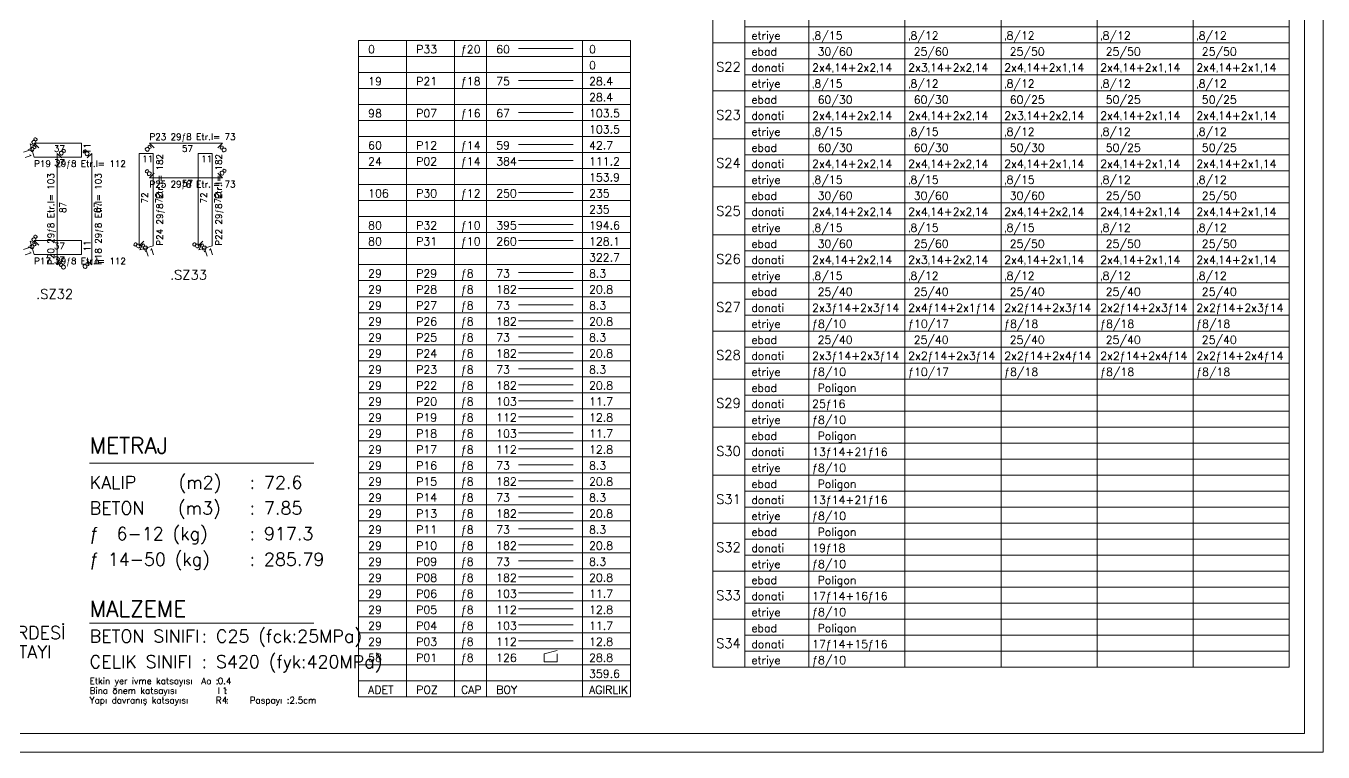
# Model space of a CAD drawing. Header units: inches. Extents: x -0.906 to -0.244, y 2.278 to 2.893.
# Drawn here: x -0.6494 to -0.2442, y 2.2782 to 2.505 of the extents above; entities that cross this region are included whole.
import ezdxf

# ---------------------------------------------------------------- set-up
doc = ezdxf.new("R2010")
doc.units = ezdxf.units.IN
doc.header["$MEASUREMENT"] = 0
for name, color, linetype, lineweight in [('DONATI', 84, 'Continuous', 0), ('PENC2', 1, 'Continuous', 0), ('PENC3', 5, 'Continuous', 0), ('PENC4', 84, 'Continuous', 0)]:
    doc.layers.add(name, color=color, linetype=linetype, lineweight=lineweight)
doc.styles.add('RomanSTA', font='RomanSTA')

msp = doc.modelspace()

# ---------------------------------------------------------------- linework, layer by layer
at = {"layer": 'DONATI', "linetype": 'Continuous'}
for p, q in [((-0.6481, 2.46816), (-0.64633, 2.46726)), ((-0.6481, 2.46816), (-0.6468, 2.46396)), ((-0.632, 2.46836), (-0.6468, 2.46836)), ((-0.6468, 2.46836), (-0.64538, 2.46696)), ((-0.632, 2.46396), (-0.632, 2.46836)), ((-0.588, 2.46836), (-0.6108, 2.46836)), ((-0.6108, 2.46836), (-0.60938, 2.46696)), ((-0.588, 2.46836), (-0.58941, 2.46696)), ((-0.6468, 2.46396), (-0.632, 2.46396)), ((-0.6396, 2.46516), (-0.63818, 2.46376)), ((-0.6396, 2.46516), (-0.6396, 2.43036)), ((-0.6288, 2.46516), (-0.63021, 2.46376)), ((-0.6288, 2.43036), (-0.6288, 2.46516)), ((-0.6096, 2.46516), (-0.614, 2.46516)), ((-0.614, 2.46516), (-0.614, 2.43636)), ((-0.6096, 2.43636), (-0.6096, 2.46516)), ((-0.5912, 2.46516), (-0.5956, 2.46516)), ((-0.5956, 2.46516), (-0.5956, 2.43636)), ((-0.5912, 2.43636), (-0.5912, 2.46516)), ((-0.6108, 2.45756), (-0.60938, 2.45896)), ((-0.6108, 2.45756), (-0.588, 2.45756)), ((-0.588, 2.45756), (-0.58941, 2.45896)), ((-0.6481, 2.43776), (-0.64633, 2.43686)), ((-0.6481, 2.43776), (-0.6468, 2.43356)), ((-0.632, 2.43796), (-0.6468, 2.43796)), ((-0.6468, 2.43796), (-0.64538, 2.43656)), ((-0.632, 2.43356), (-0.632, 2.43796)), ((-0.614, 2.43636), (-0.61258, 2.43776)), ((-0.6138, 2.43506), (-0.61287, 2.43686)), ((-0.6138, 2.43506), (-0.6096, 2.43636)), ((-0.5956, 2.43636), (-0.59418, 2.43776)), ((-0.5954, 2.43506), (-0.59447, 2.43686)), ((-0.5954, 2.43506), (-0.5912, 2.43636)), ((-0.6468, 2.43356), (-0.632, 2.43356)), ((-0.6396, 2.43036), (-0.63818, 2.43176)), ((-0.6288, 2.43036), (-0.63021, 2.43176))]:
    msp.add_line(p, q, dxfattribs=at)
at = {"layer": 'PENC2', "linetype": 'Continuous'}
for p, q in [((-0.4248, 2.50471), (-0.2548, 2.50471)), ((-0.49549, 2.49794), (-0.47849, 2.49794)), ((-0.4248, 2.49471), (-0.2548, 2.49471)), ((-0.49549, 2.48794), (-0.47849, 2.48794)), ((-0.4248, 2.48971), (-0.2548, 2.48971)), ((-0.4248, 2.47971), (-0.2548, 2.47971)), ((-0.49549, 2.47794), (-0.47849, 2.47794)), ((-0.4248, 2.47471), (-0.2548, 2.47471)), ((-0.49549, 2.46794), (-0.47849, 2.46794)), ((-0.4248, 2.46471), (-0.2548, 2.46471)), ((-0.49549, 2.46294), (-0.47849, 2.46294)), ((-0.4248, 2.45971), (-0.2548, 2.45971)), ((-0.49549, 2.45294), (-0.47849, 2.45294)), ((-0.4248, 2.44971), (-0.2548, 2.44971)), ((-0.4248, 2.44471), (-0.2548, 2.44471)), ((-0.49549, 2.44294), (-0.47849, 2.44294)), ((-0.49549, 2.43794), (-0.47849, 2.43794)), ((-0.4248, 2.43471), (-0.2548, 2.43471)), ((-0.49549, 2.42794), (-0.47849, 2.42794)), ((-0.4248, 2.42971), (-0.2548, 2.42971)), ((-0.49549, 2.42294), (-0.47849, 2.42294)), ((-0.4248, 2.41971), (-0.2548, 2.41971)), ((-0.49549, 2.41794), (-0.47849, 2.41794)), ((-0.49549, 2.41294), (-0.47849, 2.41294)), ((-0.4248, 2.41471), (-0.2548, 2.41471)), ((-0.49549, 2.40794), (-0.47849, 2.40794)), ((-0.49549, 2.40294), (-0.47849, 2.40294)), ((-0.4248, 2.40471), (-0.2548, 2.40471)), ((-0.4248, 2.39971), (-0.2548, 2.39971)), ((-0.49549, 2.39794), (-0.47849, 2.39794)), ((-0.49549, 2.39294), (-0.47849, 2.39294)), ((-0.49549, 2.38794), (-0.47849, 2.38794)), ((-0.4248, 2.38971), (-0.2548, 2.38971)), ((-0.49549, 2.38294), (-0.47849, 2.38294)), ((-0.4248, 2.38471), (-0.2548, 2.38471)), ((-0.49549, 2.37794), (-0.47849, 2.37794)), ((-0.4248, 2.37471), (-0.2548, 2.37471)), ((-0.49549, 2.37294), (-0.47849, 2.37294)), ((-0.49549, 2.36794), (-0.47849, 2.36794)), ((-0.4248, 2.36971), (-0.2548, 2.36971)), ((-0.49549, 2.36294), (-0.47849, 2.36294)), ((-0.4248, 2.35971), (-0.2548, 2.35971)), ((-0.49549, 2.35794), (-0.47849, 2.35794)), ((-0.4248, 2.35471), (-0.2548, 2.35471)), ((-0.49549, 2.35294), (-0.47849, 2.35294)), ((-0.49549, 2.34794), (-0.47849, 2.34794)), ((-0.49549, 2.34294), (-0.47849, 2.34294)), ((-0.4248, 2.34471), (-0.2548, 2.34471)), ((-0.49549, 2.33794), (-0.47849, 2.33794)), ((-0.4248, 2.33971), (-0.2548, 2.33971)), ((-0.49549, 2.33294), (-0.47849, 2.33294)), ((-0.49549, 2.32794), (-0.47849, 2.32794)), ((-0.4248, 2.32971), (-0.2548, 2.32971)), ((-0.49549, 2.32294), (-0.47849, 2.32294)), ((-0.4248, 2.32471), (-0.2548, 2.32471)), ((-0.49549, 2.31794), (-0.47849, 2.31794)), ((-0.4248, 2.31471), (-0.2548, 2.31471)), ((-0.49549, 2.31294), (-0.47849, 2.31294)), ((-0.48749, 2.30894), (-0.48349, 2.30994)), ((-0.4248, 2.30971), (-0.2548, 2.30971)), ((-0.48749, 2.30894), (-0.48749, 2.30644)), ((-0.48749, 2.30644), (-0.48349, 2.30644)), ((-0.48349, 2.30894), (-0.48349, 2.30644))]:
    msp.add_line(p, q, dxfattribs=at)
at = {"layer": 'PENC3', "linetype": 'Continuous'}
for p, q in [((-0.54549, 2.50044), (-0.46049, 2.50044)), ((-0.54549, 2.29544), (-0.54549, 2.50044)), ((-0.53049, 2.29544), (-0.53049, 2.50044)), ((-0.51549, 2.29544), (-0.51549, 2.50044)), ((-0.50549, 2.29544), (-0.50549, 2.50044)), ((-0.47549, 2.29544), (-0.47549, 2.50044)), ((-0.46049, 2.29544), (-0.46049, 2.50044)), ((-0.54549, 2.49544), (-0.46049, 2.49544)), ((-0.54549, 2.49044), (-0.46049, 2.49044)), ((-0.54549, 2.48544), (-0.46049, 2.48544)), ((-0.54549, 2.48044), (-0.46049, 2.48044)), ((-0.54549, 2.47544), (-0.46049, 2.47544)), ((-0.54549, 2.47044), (-0.46049, 2.47044)), ((-0.54549, 2.46544), (-0.46049, 2.46544)), ((-0.54549, 2.46044), (-0.46049, 2.46044)), ((-0.54549, 2.45544), (-0.46049, 2.45544)), ((-0.54549, 2.45044), (-0.46049, 2.45044)), ((-0.54549, 2.44544), (-0.46049, 2.44544)), ((-0.54549, 2.44044), (-0.46049, 2.44044)), ((-0.54549, 2.43544), (-0.46049, 2.43544)), ((-0.54549, 2.43044), (-0.46049, 2.43044)), ((-0.54549, 2.42544), (-0.46049, 2.42544)), ((-0.54549, 2.42044), (-0.46049, 2.42044)), ((-0.54549, 2.41544), (-0.46049, 2.41544)), ((-0.54549, 2.41044), (-0.46049, 2.41044)), ((-0.54549, 2.40544), (-0.46049, 2.40544)), ((-0.54549, 2.40044), (-0.46049, 2.40044)), ((-0.54549, 2.39544), (-0.46049, 2.39544)), ((-0.54549, 2.39044), (-0.46049, 2.39044)), ((-0.54549, 2.38544), (-0.46049, 2.38544)), ((-0.54549, 2.38044), (-0.46049, 2.38044)), ((-0.54549, 2.37544), (-0.46049, 2.37544)), ((-0.54549, 2.37044), (-0.46049, 2.37044)), ((-0.62949, 2.36844), (-0.55949, 2.36844)), ((-0.54549, 2.36544), (-0.46049, 2.36544)), ((-0.54549, 2.36044), (-0.46049, 2.36044)), ((-0.54549, 2.35544), (-0.46049, 2.35544)), ((-0.54549, 2.35044), (-0.46049, 2.35044)), ((-0.54549, 2.34544), (-0.46049, 2.34544)), ((-0.54549, 2.34044), (-0.46049, 2.34044)), ((-0.54549, 2.33544), (-0.46049, 2.33544)), ((-0.54549, 2.33044), (-0.46049, 2.33044)), ((-0.54549, 2.32544), (-0.46049, 2.32544)), ((-0.62949, 2.31844), (-0.55949, 2.31844)), ((-0.54549, 2.32044), (-0.46049, 2.32044)), ((-0.54549, 2.31544), (-0.46049, 2.31544)), ((-0.54549, 2.31044), (-0.46049, 2.31044)), ((-0.54549, 2.30544), (-0.46049, 2.30544)), ((-0.54549, 2.30044), (-0.46049, 2.30044)), ((-0.54549, 2.29544), (-0.46049, 2.29544))]:
    msp.add_line(p, q, dxfattribs=at)
at = {"layer": 'PENC3'}
for points in [[(-0.87884, 2.84937), (-0.87884, 2.27825), (-0.24421, 2.27825), (-0.24421, 2.84937)], [(-0.87306, 2.84359), (-0.87306, 2.28403), (-0.24999, 2.28403), (-0.24999, 2.84359)]]:
    msp.add_lwpolyline(points, close=True, dxfattribs=at)
at = {"layer": 'PENC4', "linetype": 'Continuous'}
for p, q in [((-0.4348, 2.82471), (-0.4348, 2.30471)), ((-0.4048, 2.82471), (-0.4048, 2.30471)), ((-0.3748, 2.82471), (-0.3748, 2.30471)), ((-0.3448, 2.82471), (-0.3448, 2.30471)), ((-0.3148, 2.82471), (-0.3148, 2.30471)), ((-0.2848, 2.82471), (-0.2848, 2.30471)), ((-0.2548, 2.82471), (-0.2548, 2.30471)), ((-0.4248, 2.81471), (-0.4248, 2.30471)), ((-0.4348, 2.49971), (-0.2548, 2.49971)), ((-0.4348, 2.48471), (-0.2548, 2.48471)), ((-0.4348, 2.46971), (-0.2548, 2.46971)), ((-0.4348, 2.45471), (-0.2548, 2.45471)), ((-0.4348, 2.43971), (-0.2548, 2.43971)), ((-0.4348, 2.42471), (-0.2548, 2.42471)), ((-0.4348, 2.40971), (-0.2548, 2.40971)), ((-0.4348, 2.39471), (-0.2548, 2.39471)), ((-0.4348, 2.37971), (-0.2548, 2.37971)), ((-0.4348, 2.36471), (-0.2548, 2.36471)), ((-0.4348, 2.34971), (-0.2548, 2.34971)), ((-0.4348, 2.33471), (-0.2548, 2.33471)), ((-0.4348, 2.31971), (-0.2548, 2.31971)), ((-0.4348, 2.30471), (-0.2548, 2.30471))]:
    msp.add_line(p, q, dxfattribs=at)

# ---------------------------------------------------------------- texts
at = {"layer": 'PENC2', "style": 'RomanSTA'}
for s, height, p in [('etriye', 0.0025, (-0.4228, 2.50071)), ('ebad', 0.0025, (-0.4228, 2.49571)), ('donati', 0.0025, (-0.4228, 2.49071)), ('etriye', 0.0025, (-0.4228, 2.48571)), ('ebad', 0.0025, (-0.4228, 2.48071)), ('donati', 0.0025, (-0.4228, 2.47571)), ('etriye', 0.0025, (-0.4228, 2.47071)), ('ebad', 0.0025, (-0.4228, 2.46571)), ('37', 0.002, (-0.64065, 2.46126)), ('donati', 0.0025, (-0.4228, 2.46071)), ('57', 0.002, (-0.60065, 2.45486)), ('etriye', 0.0025, (-0.4228, 2.45571)), ('ebad', 0.0025, (-0.4228, 2.45071)), ('donati', 0.0025, (-0.4228, 2.44571)), ('etriye', 0.0025, (-0.4228, 2.44071)), ('ebad', 0.0025, (-0.4228, 2.43571)), ('37', 0.002, (-0.64065, 2.43086)), ('donati', 0.0025, (-0.4228, 2.43071)), ('etriye', 0.0025, (-0.4228, 2.42571)), ('ebad', 0.0025, (-0.4228, 2.42071)), ('donati', 0.0025, (-0.4228, 2.41571)), ('etriye', 0.0025, (-0.4228, 2.41071)), ('ebad', 0.0025, (-0.4228, 2.40571)), ('donati', 0.0025, (-0.4228, 2.40071)), ('etriye', 0.0025, (-0.4228, 2.39571)), ('ebad', 0.0025, (-0.4228, 2.39071)), ('donati', 0.0025, (-0.4228, 2.38571)), ('etriye', 0.0025, (-0.4228, 2.38071)), ('ebad', 0.0025, (-0.4228, 2.37571)), ('donati', 0.0025, (-0.4228, 2.37071)), ('etriye', 0.0025, (-0.4228, 2.36571)), ('ebad', 0.0025, (-0.4228, 2.36071)), ('donati', 0.0025, (-0.4228, 2.35571)), ('etriye', 0.0025, (-0.4228, 2.35071)), ('ebad', 0.0025, (-0.4228, 2.34571)), ('donati', 0.0025, (-0.4228, 2.34071)), ('etriye', 0.0025, (-0.4228, 2.33571)), ('ebad', 0.0025, (-0.4228, 2.33071)), ('donati', 0.0025, (-0.4228, 2.32571)), ('etriye', 0.0025, (-0.4228, 2.32071)), ('ebad', 0.0025, (-0.4228, 2.31571)), ('donati', 0.0025, (-0.4228, 2.31071)), ('etriye', 0.0025, (-0.4228, 2.30571))]:
    msp.add_text(s, height=height, dxfattribs=at).set_placement(p)
for s, rotation, p in [('8', 315.0043, (-0.64849, 2.46666)), ('8', 332.1944, (-0.64791, 2.46856)), ('37', 0.0049, (-0.64065, 2.46566)), ('11', 90.0012, (-0.62927, 2.46496)), ('8', 315.0043, (-0.61249, 2.46666)), ('57', 0.0049, (-0.60065, 2.46566)), ('11', 287.1938, (-0.65042, 2.46646)), ('8', 315.0043, (-0.63932, 2.46546)), ('8', 45.0006, (-0.6305, 2.46406)), ('11', 0.0049, (-0.61305, 2.46246)), ('11', 0.0049, (-0.59465, 2.46246)), ('8', 45.0006, (-0.58772, 2.46526)), ('8', 45.0006, (-0.61108, 2.45786)), ('8', 315.0043, (-0.58913, 2.45926)), ('72', 90.0012, (-0.61127, 2.44956)), ('72', 90.0012, (-0.60687, 2.44956)), ('72', 90.0012, (-0.59287, 2.44956)), ('72', 90.0012, (-0.58847, 2.44956)), ('87', 90.0012, (-0.63687, 2.44656)), ('87', 90.0012, (-0.62607, 2.44656)), ('8', 332.1944, (-0.64791, 2.43816)), ('11', 287.1938, (-0.65042, 2.43606)), ('8', 315.0043, (-0.64849, 2.43626)), ('37', 0.0049, (-0.64065, 2.43526)), ('11', 90.0012, (-0.62927, 2.43456)), ('8', 62.192, (-0.61416, 2.43526)), ('8', 45.0006, (-0.6123, 2.43466)), ('11', 17.1914, (-0.61209, 2.43276)), ('8', 62.192, (-0.59576, 2.43526)), ('8', 45.0006, (-0.5939, 2.43466)), ('11', 17.1914, (-0.59369, 2.43276)), ('8', 315.0043, (-0.63191, 2.43006)), ('8', 45.0006, (-0.6379, 2.42866))]:
    msp.add_text(s, height=0.002, rotation=rotation, dxfattribs=at).set_placement(p)
at = {"layer": 'PENC3', "style": 'RomanSTA'}
for s, height, p in [('‚8/15', 0.0025, (-0.4038, 2.50071)), ('‚8/12', 0.0025, (-0.3738, 2.50071)), ('‚8/12', 0.0025, (-0.3438, 2.50071)), ('‚8/12', 0.0025, (-0.3138, 2.50071)), ('‚8/12', 0.0025, (-0.2838, 2.50071)), ('0', 0.0025, (-0.54249, 2.49644)), ('P33', 0.0025, (-0.52749, 2.49644)), ('ƒ20', 0.0025, (-0.51349, 2.49644)), ('60', 0.0025, (-0.50249, 2.49644)), ('0', 0.0025, (-0.47349, 2.49644)), (' 30/60', 0.0025, (-0.4038, 2.49571)), (' 25/60', 0.0025, (-0.3738, 2.49571)), (' 25/50', 0.0025, (-0.3438, 2.49571)), (' 25/50', 0.0025, (-0.3138, 2.49571)), (' 25/50', 0.0025, (-0.2838, 2.49571)), ('0', 0.0025, (-0.47349, 2.49144)), ('2x4‚14+2x2‚14', 0.0025, (-0.4038, 2.49071)), ('2x3‚14+2x2‚14', 0.0025, (-0.3738, 2.49071)), ('2x4‚14+2x1‚14', 0.0025, (-0.3438, 2.49071)), ('2x4‚14+2x1‚14', 0.0025, (-0.3138, 2.49071)), ('2x4‚14+2x1‚14', 0.0025, (-0.2838, 2.49071)), ('19', 0.0025, (-0.54249, 2.48644)), ('P21', 0.0025, (-0.52749, 2.48644)), ('ƒ18', 0.0025, (-0.51349, 2.48644)), ('75', 0.0025, (-0.50249, 2.48644)), ('28.4', 0.0025, (-0.47349, 2.48644)), ('‚8/15', 0.0025, (-0.4038, 2.48571)), ('‚8/12', 0.0025, (-0.3738, 2.48571)), ('‚8/12', 0.0025, (-0.3438, 2.48571)), ('‚8/12', 0.0025, (-0.3138, 2.48571)), ('‚8/12', 0.0025, (-0.2838, 2.48571)), ('28.4', 0.0025, (-0.47349, 2.48144)), (' 60/30', 0.0025, (-0.4038, 2.48071)), (' 60/30', 0.0025, (-0.3738, 2.48071)), (' 60/25', 0.0025, (-0.3438, 2.48071)), (' 50/25', 0.0025, (-0.3138, 2.48071)), (' 50/25', 0.0025, (-0.2838, 2.48071)), ('98', 0.0025, (-0.54249, 2.47644)), ('P07', 0.0025, (-0.52749, 2.47644)), ('ƒ16', 0.0025, (-0.51349, 2.47644)), ('67', 0.0025, (-0.50249, 2.47644)), ('103.5', 0.0025, (-0.47349, 2.47644)), ('2x4‚14+2x2‚14', 0.0025, (-0.4038, 2.47571)), ('2x4‚14+2x2‚14', 0.0025, (-0.3738, 2.47571)), ('2x3‚14+2x2‚14', 0.0025, (-0.3438, 2.47571)), ('2x4‚14+2x1‚14', 0.0025, (-0.3138, 2.47571)), ('2x4‚14+2x1‚14', 0.0025, (-0.2838, 2.47571)), ('103.5', 0.0025, (-0.47349, 2.47144)), ('‚8/15', 0.0025, (-0.4038, 2.47071)), ('‚8/15', 0.0025, (-0.3738, 2.47071)), ('‚8/12', 0.0025, (-0.3438, 2.47071)), ('‚8/12', 0.0025, (-0.3138, 2.47071)), ('‚8/12', 0.0025, (-0.2838, 2.47071)), ('60', 0.0025, (-0.54249, 2.46644)), ('P12', 0.0025, (-0.52749, 2.46644)), ('ƒ14', 0.0025, (-0.51349, 2.46644)), ('59', 0.0025, (-0.50249, 2.46644)), ('42.7', 0.0025, (-0.47349, 2.46644)), (' 60/30', 0.0025, (-0.4038, 2.46571)), (' 60/30', 0.0025, (-0.3738, 2.46571)), (' 50/30', 0.0025, (-0.3438, 2.46571)), (' 50/25', 0.0025, (-0.3138, 2.46571)), (' 50/25', 0.0025, (-0.2838, 2.46571)), ('24', 0.0025, (-0.54249, 2.46144)), ('P02', 0.0025, (-0.52749, 2.46144)), ('ƒ14', 0.0025, (-0.51349, 2.46144)), ('384', 0.0025, (-0.50249, 2.46144)), ('111.2', 0.0025, (-0.47349, 2.46144)), ('P19 29ƒ8 Etr.l= 112', 0.002, (-0.6468, 2.46096)), ('2x4‚14+2x2‚14', 0.0025, (-0.4038, 2.46071)), ('2x4‚14+2x2‚14', 0.0025, (-0.3738, 2.46071)), ('2x4‚14+2x1‚14', 0.0025, (-0.3438, 2.46071)), ('2x4‚14+2x1‚14', 0.0025, (-0.3138, 2.46071)), ('2x4‚14+2x1‚14', 0.0025, (-0.2838, 2.46071)), ('P25 29ƒ8 Etr.l= 73', 0.002, (-0.6108, 2.45456)), ('153.9', 0.0025, (-0.47349, 2.45644)), ('‚8/15', 0.0025, (-0.4038, 2.45571)), ('‚8/15', 0.0025, (-0.3738, 2.45571)), ('‚8/15', 0.0025, (-0.3438, 2.45571)), ('‚8/12', 0.0025, (-0.3138, 2.45571)), ('‚8/12', 0.0025, (-0.2838, 2.45571)), ('106', 0.0025, (-0.54249, 2.45144)), ('P30', 0.0025, (-0.52749, 2.45144)), ('ƒ12', 0.0025, (-0.51349, 2.45144)), ('250', 0.0025, (-0.50249, 2.45144)), ('235', 0.0025, (-0.47349, 2.45144)), (' 30/60', 0.0025, (-0.4038, 2.45071)), (' 30/60', 0.0025, (-0.3738, 2.45071)), (' 30/60', 0.0025, (-0.3438, 2.45071)), (' 25/50', 0.0025, (-0.3138, 2.45071)), (' 25/50', 0.0025, (-0.2838, 2.45071)), ('235', 0.0025, (-0.47349, 2.44644)), ('2x4‚14+2x2‚14', 0.0025, (-0.4038, 2.44571)), ('2x4‚14+2x2‚14', 0.0025, (-0.3738, 2.44571)), ('2x4‚14+2x2‚14', 0.0025, (-0.3438, 2.44571)), ('2x4‚14+2x1‚14', 0.0025, (-0.3138, 2.44571)), ('2x4‚14+2x1‚14', 0.0025, (-0.2838, 2.44571)), ('80', 0.0025, (-0.54249, 2.44144)), ('P32', 0.0025, (-0.52749, 2.44144)), ('ƒ10', 0.0025, (-0.51349, 2.44144)), ('395', 0.0025, (-0.50249, 2.44144)), ('194.6', 0.0025, (-0.47349, 2.44144)), ('‚8/15', 0.0025, (-0.4038, 2.44071)), ('‚8/15', 0.0025, (-0.3738, 2.44071)), ('‚8/15', 0.0025, (-0.3438, 2.44071)), ('‚8/12', 0.0025, (-0.3138, 2.44071)), ('‚8/12', 0.0025, (-0.2838, 2.44071)), ('80', 0.0025, (-0.54249, 2.43644)), ('P31', 0.0025, (-0.52749, 2.43644)), ('ƒ10', 0.0025, (-0.51349, 2.43644)), ('260', 0.0025, (-0.50249, 2.43644)), ('128.1', 0.0025, (-0.47349, 2.43644)), (' 30/60', 0.0025, (-0.4038, 2.43571)), (' 25/60', 0.0025, (-0.3738, 2.43571)), (' 25/50', 0.0025, (-0.3438, 2.43571)), (' 25/50', 0.0025, (-0.3138, 2.43571)), (' 25/50', 0.0025, (-0.2838, 2.43571)), ('P17 29ƒ8 Etr.l= 112', 0.002, (-0.6468, 2.43056)), ('322.7', 0.0025, (-0.47349, 2.43144)), ('2x4‚14+2x2‚14', 0.0025, (-0.4038, 2.43071)), ('2x3‚14+2x2‚14', 0.0025, (-0.3738, 2.43071)), ('2x4‚14+2x1‚14', 0.0025, (-0.3438, 2.43071)), ('2x4‚14+2x1‚14', 0.0025, (-0.3138, 2.43071)), ('2x4‚14+2x1‚14', 0.0025, (-0.2838, 2.43071)), ('.SZ33', 0.003, (-0.6044, 2.42576)), ('29', 0.0025, (-0.54249, 2.42644)), ('P29', 0.0025, (-0.52749, 2.42644)), ('ƒ8', 0.0025, (-0.51349, 2.42644)), ('73', 0.0025, (-0.50249, 2.42644)), ('8.3', 0.0025, (-0.47349, 2.42644)), ('‚8/15', 0.0025, (-0.4038, 2.42571)), ('‚8/12', 0.0025, (-0.3738, 2.42571)), ('‚8/12', 0.0025, (-0.3438, 2.42571)), ('‚8/12', 0.0025, (-0.3138, 2.42571)), ('‚8/12', 0.0025, (-0.2838, 2.42571)), ('29', 0.0025, (-0.54249, 2.42144)), ('P28', 0.0025, (-0.52749, 2.42144)), ('ƒ8', 0.0025, (-0.51349, 2.42144)), ('182', 0.0025, (-0.50249, 2.42144)), ('20.8', 0.0025, (-0.47349, 2.42144)), (' 25/40', 0.0025, (-0.4038, 2.42071)), (' 25/40', 0.0025, (-0.3738, 2.42071)), (' 25/40', 0.0025, (-0.3438, 2.42071)), (' 25/40', 0.0025, (-0.3138, 2.42071)), (' 25/40', 0.0025, (-0.2838, 2.42071)), ('.SZ32', 0.003, (-0.6462, 2.41976)), ('29', 0.0025, (-0.54249, 2.41644)), ('P27', 0.0025, (-0.52749, 2.41644)), ('ƒ8', 0.0025, (-0.51349, 2.41644)), ('73', 0.0025, (-0.50249, 2.41644)), ('8.3', 0.0025, (-0.47349, 2.41644)), ('2x3ƒ14+2x3ƒ14', 0.0025, (-0.4038, 2.41571)), ('2x4ƒ14+2x1ƒ14', 0.0025, (-0.3738, 2.41571)), ('2x2ƒ14+2x3ƒ14', 0.0025, (-0.3438, 2.41571)), ('2x2ƒ14+2x3ƒ14', 0.0025, (-0.3138, 2.41571)), ('2x2ƒ14+2x3ƒ14', 0.0025, (-0.2838, 2.41571)), ('29', 0.0025, (-0.54249, 2.41144)), ('P26', 0.0025, (-0.52749, 2.41144)), ('ƒ8', 0.0025, (-0.51349, 2.41144)), ('182', 0.0025, (-0.50249, 2.41144)), ('20.8', 0.0025, (-0.47349, 2.41144)), ('ƒ8/10', 0.0025, (-0.4038, 2.41071)), ('ƒ10/17', 0.0025, (-0.3738, 2.41071)), ('ƒ8/18', 0.0025, (-0.3438, 2.41071)), ('ƒ8/18', 0.0025, (-0.3138, 2.41071)), ('ƒ8/18', 0.0025, (-0.2838, 2.41071)), ('29', 0.0025, (-0.54249, 2.40644)), ('P25', 0.0025, (-0.52749, 2.40644)), ('ƒ8', 0.0025, (-0.51349, 2.40644)), ('73', 0.0025, (-0.50249, 2.40644)), ('8.3', 0.0025, (-0.47349, 2.40644)), (' 25/40', 0.0025, (-0.4038, 2.40571)), (' 25/40', 0.0025, (-0.3738, 2.40571)), (' 25/40', 0.0025, (-0.3438, 2.40571)), (' 25/40', 0.0025, (-0.3138, 2.40571)), (' 25/40', 0.0025, (-0.2838, 2.40571)), ('29', 0.0025, (-0.54249, 2.40144)), ('P24', 0.0025, (-0.52749, 2.40144)), ('ƒ8', 0.0025, (-0.51349, 2.40144)), ('182', 0.0025, (-0.50249, 2.40144)), ('20.8', 0.0025, (-0.47349, 2.40144)), ('2x3ƒ14+2x3ƒ14', 0.0025, (-0.4038, 2.40071)), ('2x2ƒ14+2x3ƒ14', 0.0025, (-0.3738, 2.40071)), ('2x2ƒ14+2x4ƒ14', 0.0025, (-0.3438, 2.40071)), ('2x2ƒ14+2x4ƒ14', 0.0025, (-0.3138, 2.40071)), ('2x2ƒ14+2x4ƒ14', 0.0025, (-0.2838, 2.40071)), ('29', 0.0025, (-0.54249, 2.39644)), ('P23', 0.0025, (-0.52749, 2.39644)), ('ƒ8', 0.0025, (-0.51349, 2.39644)), ('73', 0.0025, (-0.50249, 2.39644)), ('8.3', 0.0025, (-0.47349, 2.39644)), ('ƒ8/10', 0.0025, (-0.4038, 2.39571)), ('ƒ10/17', 0.0025, (-0.3738, 2.39571)), ('ƒ8/18', 0.0025, (-0.3438, 2.39571)), ('ƒ8/18', 0.0025, (-0.3138, 2.39571)), ('ƒ8/18', 0.0025, (-0.2838, 2.39571)), ('29', 0.0025, (-0.54249, 2.39144)), ('P22', 0.0025, (-0.52749, 2.39144)), ('ƒ8', 0.0025, (-0.51349, 2.39144)), ('182', 0.0025, (-0.50249, 2.39144)), ('20.8', 0.0025, (-0.47349, 2.39144)), (' Poligon', 0.0025, (-0.4038, 2.39071)), ('29', 0.0025, (-0.54249, 2.38644)), ('P20', 0.0025, (-0.52749, 2.38644)), ('ƒ8', 0.0025, (-0.51349, 2.38644)), ('103', 0.0025, (-0.50249, 2.38644)), ('11.7', 0.0025, (-0.47349, 2.38644)), ('25ƒ16', 0.0025, (-0.4038, 2.38571)), ('29', 0.0025, (-0.54249, 2.38144)), ('P19', 0.0025, (-0.52749, 2.38144)), ('ƒ8', 0.0025, (-0.51349, 2.38144)), ('112', 0.0025, (-0.50249, 2.38144)), ('12.8', 0.0025, (-0.47349, 2.38144)), ('ƒ8/10', 0.0025, (-0.4038, 2.38071)), ('29', 0.0025, (-0.54249, 2.37644)), ('P18', 0.0025, (-0.52749, 2.37644)), ('ƒ8', 0.0025, (-0.51349, 2.37644)), ('103', 0.0025, (-0.50249, 2.37644)), ('11.7', 0.0025, (-0.47349, 2.37644)), (' Poligon', 0.0025, (-0.4038, 2.37571)), ('29', 0.0025, (-0.54249, 2.37144)), ('P17', 0.0025, (-0.52749, 2.37144)), ('ƒ8', 0.0025, (-0.51349, 2.37144)), ('112', 0.0025, (-0.50249, 2.37144)), ('12.8', 0.0025, (-0.47349, 2.37144)), ('13ƒ14+21ƒ16', 0.0025, (-0.4038, 2.37071)), ('29', 0.0025, (-0.54249, 2.36644)), ('P16', 0.0025, (-0.52749, 2.36644)), ('ƒ8', 0.0025, (-0.51349, 2.36644)), ('73', 0.0025, (-0.50249, 2.36644)), ('8.3', 0.0025, (-0.47349, 2.36644)), ('ƒ8/10', 0.0025, (-0.4038, 2.36571)), ('29', 0.0025, (-0.54249, 2.36144)), ('P15', 0.0025, (-0.52749, 2.36144)), ('ƒ8', 0.0025, (-0.51349, 2.36144)), ('182', 0.0025, (-0.50249, 2.36144)), ('20.8', 0.0025, (-0.47349, 2.36144)), (' Poligon', 0.0025, (-0.4038, 2.36071)), ('29', 0.0025, (-0.54249, 2.35644)), ('P14', 0.0025, (-0.52749, 2.35644)), ('ƒ8', 0.0025, (-0.51349, 2.35644)), ('73', 0.0025, (-0.50249, 2.35644)), ('8.3', 0.0025, (-0.47349, 2.35644)), ('13ƒ14+21ƒ16', 0.0025, (-0.4038, 2.35571)), ('29', 0.0025, (-0.54249, 2.35144)), ('P13', 0.0025, (-0.52749, 2.35144)), ('ƒ8', 0.0025, (-0.51349, 2.35144)), ('182', 0.0025, (-0.50249, 2.35144)), ('20.8', 0.0025, (-0.47349, 2.35144)), ('ƒ8/10', 0.0025, (-0.4038, 2.35071)), ('29', 0.0025, (-0.54249, 2.34644)), ('P11', 0.0025, (-0.52749, 2.34644)), ('ƒ8', 0.0025, (-0.51349, 2.34644)), ('73', 0.0025, (-0.50249, 2.34644)), ('8.3', 0.0025, (-0.47349, 2.34644)), (' Poligon', 0.0025, (-0.4038, 2.34571)), ('29', 0.0025, (-0.54249, 2.34144)), ('P10', 0.0025, (-0.52749, 2.34144)), ('ƒ8', 0.0025, (-0.51349, 2.34144)), ('182', 0.0025, (-0.50249, 2.34144)), ('20.8', 0.0025, (-0.47349, 2.34144)), ('19ƒ18', 0.0025, (-0.4038, 2.34071)), ('29', 0.0025, (-0.54249, 2.33644)), ('P09', 0.0025, (-0.52749, 2.33644)), ('ƒ8', 0.0025, (-0.51349, 2.33644)), ('73', 0.0025, (-0.50249, 2.33644)), ('8.3', 0.0025, (-0.47349, 2.33644)), ('ƒ8/10', 0.0025, (-0.4038, 2.33571)), ('29', 0.0025, (-0.54249, 2.33144)), ('P08', 0.0025, (-0.52749, 2.33144)), ('ƒ8', 0.0025, (-0.51349, 2.33144)), ('182', 0.0025, (-0.50249, 2.33144)), ('20.8', 0.0025, (-0.47349, 2.33144)), (' Poligon', 0.0025, (-0.4038, 2.33071)), ('29', 0.0025, (-0.54249, 2.32644)), ('P06', 0.0025, (-0.52749, 2.32644)), ('ƒ8', 0.0025, (-0.51349, 2.32644)), ('103', 0.0025, (-0.50249, 2.32644)), ('11.7', 0.0025, (-0.47349, 2.32644)), ('17ƒ14+16ƒ16', 0.0025, (-0.4038, 2.32571)), ('29', 0.0025, (-0.54249, 2.32144)), ('P05', 0.0025, (-0.52749, 2.32144)), ('ƒ8', 0.0025, (-0.51349, 2.32144)), ('112', 0.0025, (-0.50249, 2.32144)), ('12.8', 0.0025, (-0.47349, 2.32144)), ('ƒ8/10', 0.0025, (-0.4038, 2.32071)), ('29', 0.0025, (-0.54249, 2.31644)), ('P04', 0.0025, (-0.52749, 2.31644)), ('ƒ8', 0.0025, (-0.51349, 2.31644)), ('103', 0.0025, (-0.50249, 2.31644)), ('11.7', 0.0025, (-0.47349, 2.31644)), (' Poligon', 0.0025, (-0.4038, 2.31571)), ('BETON SINIFI', 0.004, (-0.62949, 2.31244)), ('29', 0.0025, (-0.54249, 2.31144)), ('P03', 0.0025, (-0.52749, 2.31144)), ('ƒ8', 0.0025, (-0.51349, 2.31144)), ('112', 0.0025, (-0.50249, 2.31144)), ('12.8', 0.0025, (-0.47349, 2.31144)), ('17ƒ14+15ƒ16', 0.0025, (-0.4038, 2.31071)), ('CELIK SINIFI', 0.004, (-0.62949, 2.30444)), ('58', 0.0025, (-0.54249, 2.30644)), ('P01', 0.0025, (-0.52749, 2.30644)), ('ƒ8', 0.0025, (-0.51349, 2.30644)), ('126', 0.0025, (-0.50249, 2.30644)), ('28.8', 0.0025, (-0.47349, 2.30644)), ('ƒ8/10', 0.0025, (-0.4038, 2.30571)), ('Etkin yer ivme katsayısı  Ao :', 0.002, (-0.62949, 2.29944)), ('0.4', 0.002, (-0.58949, 2.29944)), ('359.6', 0.0025, (-0.47349, 2.30144)), ('Bina önem katsayısı       I :', 0.002, (-0.62949, 2.29644)), (' 1', 0.002, (-0.58949, 2.29644)), ('ADET', 0.0025, (-0.54249, 2.29644)), ('POZ', 0.0025, (-0.52749, 2.29644)), ('CAP', 0.0025, (-0.51349, 2.29644)), ('BOY', 0.0025, (-0.50249, 2.29644)), ('AGIRLIK', 0.0025, (-0.47349, 2.29644)), ('Yapı davranış katsayısı    R :', 0.002, (-0.62949, 2.29344)), (' 4', 0.002, (-0.58949, 2.29344)), ('Paspayı :2.5cm', 0.002, (-0.57949, 2.29344))]:
    msp.add_text(s, height=height, dxfattribs=at).set_placement(p)
for s, rotation, p in [('P23 29ƒ8 Etr.l= 73', 0.0049, (-0.6108, 2.46936)), ('P24 29ƒ8 Etr.l= 182', 90.0012, (-0.6066, 2.43636)), ('P22 29ƒ8 Etr.l= 182', 90.0012, (-0.5882, 2.43636)), ('P20 29ƒ8 Etr.l= 103', 90.0012, (-0.6406, 2.43036)), ('P18 29ƒ8 Etr.l= 103', 90.0012, (-0.6258, 2.43036))]:
    msp.add_text(s, height=0.002, rotation=rotation, dxfattribs=at).set_placement(p)
at = {"layer": 'PENC4', "style": 'RomanSTA'}
for s, height, p in [('S22', 0.003, (-0.4338, 2.49071)), ('S23', 0.003, (-0.4338, 2.47571)), ('S24', 0.003, (-0.4338, 2.46071)), ('S25', 0.003, (-0.4338, 2.44571)), ('S26', 0.003, (-0.4338, 2.43071)), ('S27', 0.003, (-0.4338, 2.41571)), ('S28', 0.003, (-0.4338, 2.40071)), ('S29', 0.003, (-0.4338, 2.38571)), ('METRAJ', 0.005, (-0.62949, 2.37144)), ('S30', 0.003, (-0.4338, 2.37071)), ('KALIP    (m2)', 0.004, (-0.62949, 2.36044)), (': 72.6', 0.004, (-0.57949, 2.36044)), ('S31', 0.003, (-0.4338, 2.35571)), ('BETON   (m3)', 0.004, (-0.62949, 2.35244)), (': 7.85', 0.004, (-0.57949, 2.35244)), ('ƒ  6-12 (kg)', 0.004, (-0.62949, 2.34444)), (': 917.3', 0.004, (-0.57949, 2.34444)), ('S32', 0.003, (-0.4338, 2.34071)), ('ƒ 14-50 (kg)', 0.004, (-0.62949, 2.33644)), (': 285.79', 0.004, (-0.57949, 2.33644)), ('S33', 0.003, (-0.4338, 2.32571)), ('MALZEME', 0.005, (-0.62949, 2.32044)), ('TİPİK BODRUM PERDESİ', 0.004, (-0.6998, 2.31352)), (': C25 (fck:25MPa)', 0.004, (-0.59449, 2.31244)), ('S34', 0.003, (-0.4338, 2.31071)), ('İNŞAAT DERZİ DETAYI', 0.004, (-0.6968, 2.30752)), (': S420 (fyk:420MPa)', 0.004, (-0.59449, 2.30444))]:
    msp.add_text(s, height=height, dxfattribs=at).set_placement(p)

doc.saveas('drawing.dxf')
